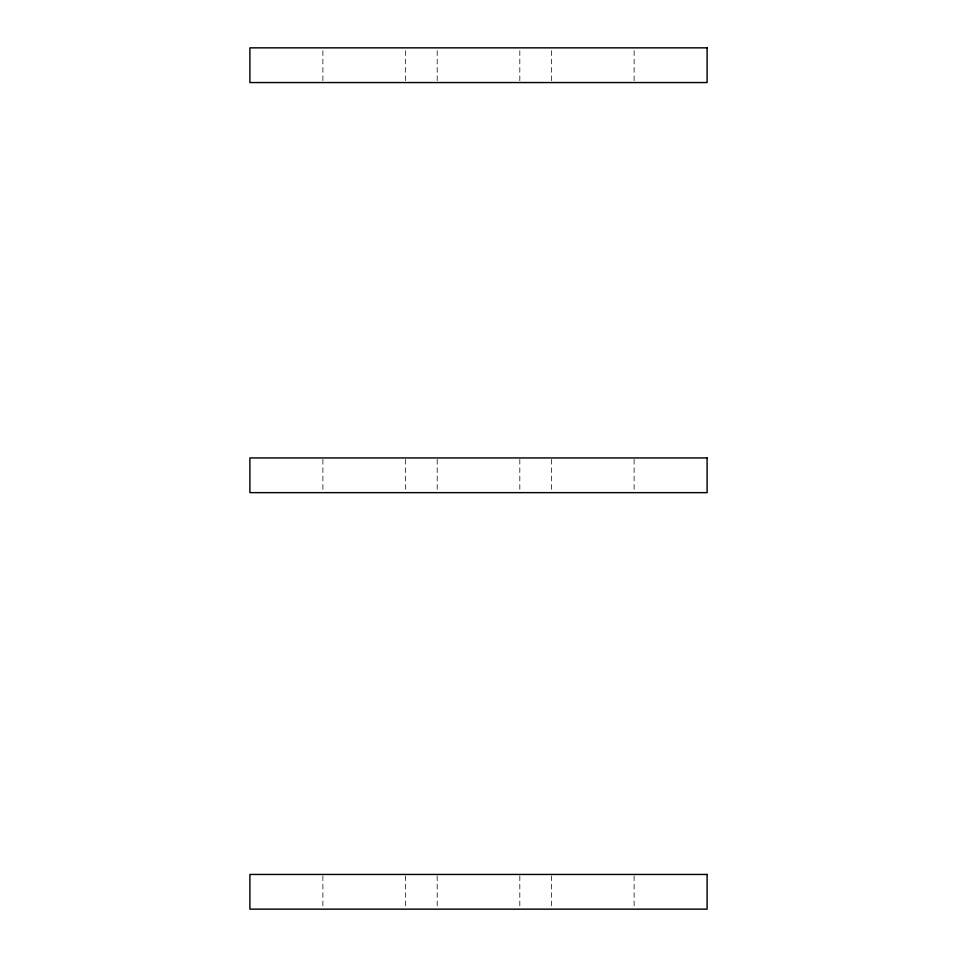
<?xml version="1.0" encoding="UTF-8"?>
<svg xmlns="http://www.w3.org/2000/svg" width="957" height="957" viewBox="0 0 957 957"><rect width="100%" height="100%" fill="white"/><g stroke="black" fill="none" stroke-linecap="round" stroke-linejoin="round"><path stroke-width="0.72" stroke-dasharray="4.79 3.59" d="M634.12 50.745L634.12 82.553M634.12 459.372L634.12 492.64M634.12 875.882L634.12 909.15M551.483 50.745L551.483 82.553M551.483 459.372L551.483 492.64M551.483 875.882L551.483 909.15M519.818 50.745L519.818 82.553M519.818 459.372L519.818 492.64M519.818 875.882L519.818 909.15M437.182 50.745L437.182 82.553M437.182 459.372L437.182 492.64M437.182 875.882L437.182 909.15M405.517 50.745L405.517 82.553M405.517 459.372L405.517 492.64M405.517 875.882L405.517 909.15M322.88 50.745L322.88 82.553M322.88 459.372L322.88 492.64M322.88 875.882L322.88 909.15"/><path stroke-width="1.44" d="M707.103 47.85L249.897 47.85L249.897 82.553L707.103 82.553L707.103 47.85M707.103 457.936L249.897 457.936L249.897 492.64L707.103 492.64L707.103 457.936M707.103 874.447L249.897 874.447L249.897 909.15L707.103 909.15L707.103 874.447"/></g></svg>
